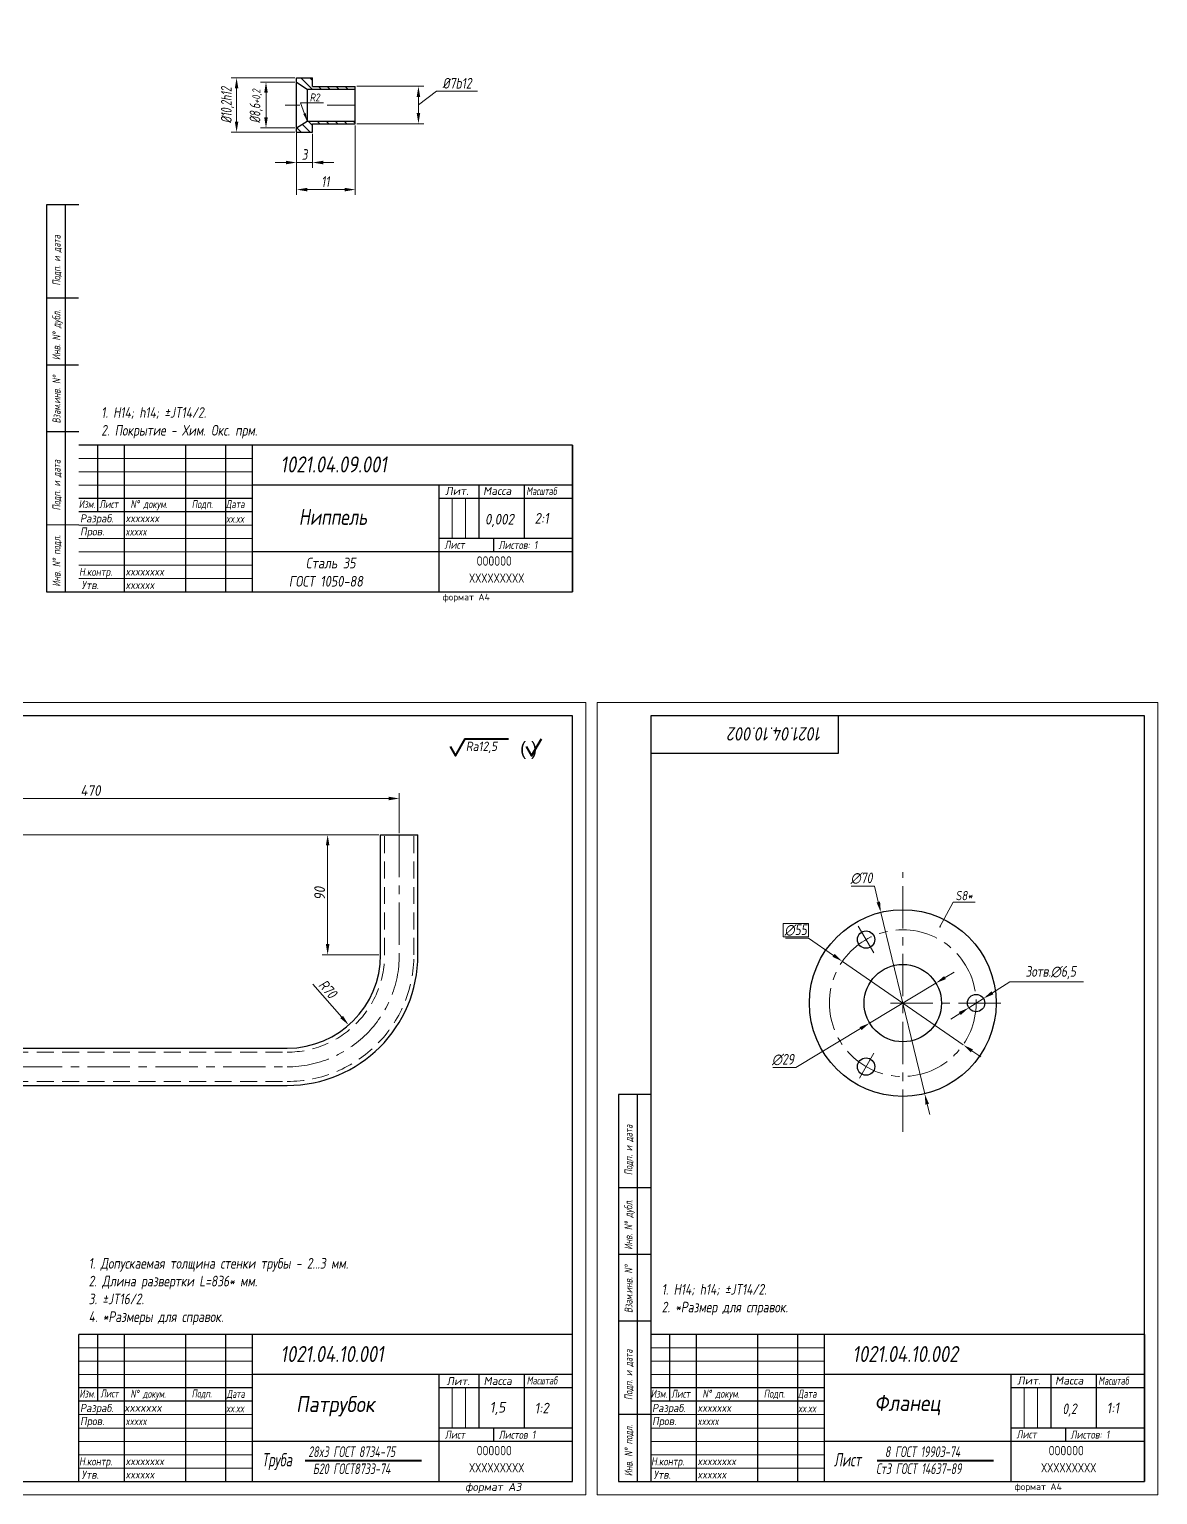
# Model space of a CAD drawing. Header units: millimetres. Extents: x 1490 to 2788, y -4564 to 680.
# Drawn here: x 2365 to 2788, y -3917 to -3368 of the extents above; entities that cross this region are included whole.
import ezdxf

# ---------------------------------------------------------------- set-up
doc = ezdxf.new("R2010")
doc.units = ezdxf.units.MM
doc.linetypes.add('CENTER', pattern=[50.8, 31.75, -6.35, 6.35, -6.35])
doc.linetypes.add('HIDDEN', pattern=[9.525, 6.35, -3.175])
for name, color, linetype, lineweight in [('Ax', 1, 'CENTER', 18), ('Dim', 3, 'Continuous', 40), ('Hatch', 5, 'Continuous', 18), ('Hidden', 6, 'HIDDEN', 18), ('Slim', 8, 'Continuous', 18), ('Text', 2, 'Continuous', 40), ('Wide', 31, 'Continuous', 60)]:
    doc.layers.add(name, color=color, linetype=linetype, lineweight=lineweight)
doc.styles.add('курсив', font='romans.shx', dxfattribs={"oblique": 10})
doc.styles.add('курсив 0_65', font='romans.shx', dxfattribs={"width": 0.65, "oblique": 10})
doc.styles.add('курсив 0_75', font='romans.shx', dxfattribs={"width": 0.75, "oblique": 10})
doc.styles.add('курсив 0_85', font='romans.shx', dxfattribs={"width": 0.85, "oblique": 10})
doc.dimstyles.new('L.Arrow', dxfattribs={"dimtxt": 4, "dimasz": 4, "dimexe": 2, "dimexo": 0.625, "dimgap": 1, "dimtad": 1, "dimlfac": 5, "dimtxsty": 'курсив 0_85', "dimcen": 0, "dimclrd": 256, "dimclre": 256, "dimclrt": 256, "dimadec": 1, "dimazin": 0, "dimtp": 0.0165, "dimtm": 0.0075, "dimtfac": 1, "dimtmove": 0, "dimatfit": 3, "dimfxl": 1, "dimlwd": 18, "dimlwe": 18, "dimarcsym": 0})
doc.dimstyles.new('L.Dot', dxfattribs={"dimtxt": 4, "dimasz": 0.5, "dimexe": 2, "dimexo": 0.625, "dimgap": 1, "dimtad": 1, "dimtoh": 1, "dimlfac": 5, "dimtxsty": 'курсив 0_85', "dimcen": 0, "dimadec": 1, "dimazin": 0, "dimtp": 0.0165, "dimtm": 0.0075, "dimtfac": 1, "dimtmove": 0, "dimatfit": 3, "dimldrblk": 'DOT', "dimfxl": 1, "dimlwd": 18, "dimlwe": 18, "dimarcsym": 0})
doc.dimstyles.new('к1_1св', dxfattribs={"dimtxt": 4, "dimasz": 4, "dimexe": 2, "dimexo": 0.625, "dimgap": 1, "dimtad": 1, "dimtoh": 1, "dimtxsty": 'курсив 0_75', "dimcen": 0, "dimadec": 0, "dimazin": 0, "dimtfac": 1, "dimtmove": 0, "dimatfit": 3, "dimldrblk": 'DOTSMALL', "dimfxl": 1, "dimlwd": 18, "dimlwe": 18, "dimarcsym": 0})
doc.dimstyles.new('к1_2', dxfattribs={"dimtxt": 4, "dimasz": 4, "dimexe": 2, "dimexo": 0.625, "dimgap": 1, "dimtad": 1, "dimlfac": 2, "dimtxsty": 'курсив 0_85', "dimcen": 0, "dimadec": 1, "dimazin": 0, "dimtfac": 1, "dimtmove": 0, "dimatfit": 3, "dimldrblk": 'DOTSMALL', "dimfxl": 1, "dimlwd": 18, "dimlwe": 18, "dimarcsym": 0})

# ---------------------------------------------------------------- blocks, each defined once
blk = doc.blocks.new('*D743')
at = {"layer": 'Defpoints', "color": 0, "transparency": 16777216}
for p in [(2487.05, -3389.54), (2487.05, -3403.54), (2510.73, -3403.54)]:
    blk.add_point(p, dxfattribs=at)
at = {"layer": 'Dim', "color": 0, "lineweight": 18, "transparency": 16777216}
for p, q in [((2487.67, -3389.54), (2512.73, -3389.54)), ((2510.73, -3396.54), (2517.54, -3391.39)), ((2510.73, -3393.54), (2510.73, -3399.54)), ((2517.54, -3391.39), (2532.83, -3391.39)), ((2487.67, -3403.54), (2512.73, -3403.54))]:
    blk.add_line(p, q, dxfattribs=at)
at = {"layer": 'Dim', "color": 0, "transparency": 16777216}
for points in [[(2510.06, -3393.54), (2511.39, -3393.54), (2510.73, -3389.54)], [(2510.06, -3399.54), (2511.39, -3399.54), (2510.73, -3403.54)]]:
    blk.add_solid(points, dxfattribs=at)
at = {"layer": 'Dim', "color": 0, "transparency": 16777216, "insert": (2525.19, -3388.39), "char_height": 4, "attachment_point": 5, "style": 'курсив 0_75'}
blk.add_mtext('%%c7b12', dxfattribs=at)
blk = doc.blocks.new('_DotSmall')
at = {"color": 0, "linetype": 'ByBlock', "const_width": 0.5}
blk.add_lwpolyline([(-122670.93, 17467.94, 1), (-122670.8, 17467.94, 1)], format="xyb", close=True, dxfattribs=at)
blk = doc.blocks.new('*D744')
at = {"layer": 'Defpoints', "color": 0, "transparency": 16777216}
for p in [(2465.05, -3405.14), (2487.05, -3403.54), (2487.05, -3428.26)]:
    blk.add_point(p, dxfattribs=at)
at = {"layer": 'Dim', "color": 0, "lineweight": 18, "transparency": 16777216}
for p, q in [((2487.05, -3404.17), (2487.05, -3430.26)), ((2465.05, -3405.77), (2465.05, -3430.26)), ((2469.05, -3428.26), (2483.05, -3428.26))]:
    blk.add_line(p, q, dxfattribs=at)
at = {"layer": 'Dim', "color": 0, "transparency": 16777216}
for points in [[(2469.05, -3427.59), (2469.05, -3428.92), (2465.05, -3428.26)], [(2483.05, -3427.59), (2483.05, -3428.92), (2487.05, -3428.26)]]:
    blk.add_solid(points, dxfattribs=at)
at = {"layer": 'Dim', "color": 0, "transparency": 16777216, "insert": (2475.84, -3425.26), "char_height": 4, "attachment_point": 5, "style": 'курсив 0_75'}
blk.add_mtext('11', dxfattribs=at)
blk = doc.blocks.new('*D129')
at = {"layer": 'Defpoints', "color": 0, "transparency": 16777216}
for p in [(2465.05, -3406.74), (2471.05, -3406.74), (2471.05, -3418.1)]:
    blk.add_point(p, dxfattribs=at)
at = {"layer": 'Dim', "color": 0, "lineweight": 18, "transparency": 16777216}
for p, q in [((2465.05, -3407.37), (2465.05, -3420.1)), ((2471.05, -3407.37), (2471.05, -3420.1)), ((2461.05, -3418.1), (2457.05, -3418.1)), ((2465.05, -3418.1), (2471.05, -3418.1)), ((2475.05, -3418.1), (2479.05, -3418.1))]:
    blk.add_line(p, q, dxfattribs=at)
at = {"layer": 'Dim', "color": 0, "transparency": 16777216}
for points in [[(2461.05, -3417.44), (2461.05, -3418.77), (2465.05, -3418.1)], [(2475.05, -3417.44), (2475.05, -3418.77), (2471.05, -3418.1)]]:
    blk.add_solid(points, dxfattribs=at)
at = {"layer": 'Dim', "color": 0, "transparency": 16777216, "insert": (2468.05, -3415.1), "char_height": 4, "attachment_point": 5, "style": 'курсив 0_75'}
blk.add_mtext('3', dxfattribs=at)
blk = doc.blocks.new('*D745')
at = {"layer": 'Defpoints', "color": 0, "transparency": 16777216}
for p in [(2465.05, -3386.34), (2442.58, -3406.74), (2465.05, -3406.74)]:
    blk.add_point(p, dxfattribs=at)
at = {"layer": 'Dim', "color": 0, "lineweight": 18, "transparency": 16777216}
for p, q in [((2464.42, -3386.34), (2440.58, -3386.34)), ((2442.58, -3390.34), (2442.58, -3402.74)), ((2464.42, -3406.74), (2440.58, -3406.74))]:
    blk.add_line(p, q, dxfattribs=at)
at = {"layer": 'Dim', "color": 0, "transparency": 16777216}
for points in [[(2441.91, -3390.34), (2443.24, -3390.34), (2442.58, -3386.34)], [(2441.91, -3402.74), (2443.24, -3402.74), (2442.58, -3406.74)]]:
    blk.add_solid(points, dxfattribs=at)
at = {"layer": 'Dim', "color": 0, "transparency": 16777216, "insert": (2439.2, -3396.6), "char_height": 4, "attachment_point": 5, "rotation": 90, "style": 'курсив 0_65'}
blk.add_mtext('%%c10,2h12', dxfattribs=at)
blk = doc.blocks.new('*D130')
at = {"layer": 'Defpoints', "color": 0, "transparency": 16777216}
for p in [(2465.05, -3387.94), (2453.6, -3405.14), (2465.05, -3405.14)]:
    blk.add_point(p, dxfattribs=at)
at = {"layer": 'Dim', "color": 0, "lineweight": 18, "transparency": 16777216}
for p, q in [((2464.42, -3387.94), (2451.6, -3387.94)), ((2453.6, -3391.94), (2453.6, -3401.14)), ((2464.42, -3405.14), (2451.6, -3405.14))]:
    blk.add_line(p, q, dxfattribs=at)
at = {"layer": 'Dim', "color": 0, "transparency": 16777216}
for points in [[(2452.94, -3391.94), (2454.27, -3391.94), (2453.6, -3387.94)], [(2452.94, -3401.14), (2454.27, -3401.14), (2453.6, -3405.14)]]:
    blk.add_solid(points, dxfattribs=at)
at = {"layer": 'Dim', "color": 0, "transparency": 16777216, "insert": (2449.94, -3396.99), "char_height": 4, "attachment_point": 5, "rotation": 90, "style": 'курсив 0_65'}
blk.add_mtext('%%c8,6{\\H0.75x\\S+0,2', dxfattribs=at)
blk = doc.blocks.new('*D750')
at = {"layer": 'Defpoints', "color": 0, "transparency": 16777216}
for p in [(2496.55, -3670.09), (2239.9, -3889.09), (2261.55, -3889.09)]:
    blk.add_point(p, dxfattribs=at)
at = {"layer": 'Dim', "color": 0, "lineweight": 18, "transparency": 16777216}
for p, q in [((2495.93, -3670.09), (2237.9, -3670.09)), ((2239.9, -3674.09), (2239.9, -3885.09)), ((2260.93, -3889.09), (2237.9, -3889.09))]:
    blk.add_line(p, q, dxfattribs=at)
at = {"layer": 'Dim', "color": 0, "transparency": 16777216}
for points in [[(2239.23, -3674.09), (2240.56, -3674.09), (2239.9, -3670.09)], [(2239.23, -3885.09), (2240.56, -3885.09), (2239.9, -3889.09)]]:
    blk.add_solid(points, dxfattribs=at)
at = {"layer": 'Dim', "color": 0, "transparency": 16777216, "insert": (2236.9, -3767.1), "char_height": 4, "attachment_point": 5, "rotation": 90, "style": 'курсив 0_85'}
blk.add_mtext('438', dxfattribs=at)
blk = doc.blocks.new('*D751')
at = {"layer": 'Defpoints', "color": 0, "transparency": 16777216}
for p in [(2503.55, -3656.51), (2503.55, -3670.09), (2268.55, -3799.09)]:
    blk.add_point(p, dxfattribs=at)
at = {"layer": 'Dim', "color": 0, "lineweight": 18, "transparency": 16777216}
for p, q in [((2268.55, -3798.46), (2268.55, -3654.51)), ((2272.55, -3656.51), (2499.55, -3656.51)), ((2503.55, -3669.46), (2503.55, -3654.51))]:
    blk.add_line(p, q, dxfattribs=at)
at = {"layer": 'Dim', "color": 0, "transparency": 16777216}
for points in [[(2272.55, -3655.84), (2272.55, -3657.18), (2268.55, -3656.51)], [(2499.55, -3655.84), (2499.55, -3657.18), (2503.55, -3656.51)]]:
    blk.add_solid(points, dxfattribs=at)
at = {"layer": 'Dim', "color": 0, "transparency": 16777216, "insert": (2387.84, -3653.51), "char_height": 4, "attachment_point": 5, "style": 'курсив 0_85'}
blk.add_mtext('470', dxfattribs=at)
blk = doc.blocks.new('*D754')
at = {"layer": 'Defpoints', "color": 0, "transparency": 16777216}
for p in [(2496.55, -3670.09), (2476.7, -3715.09), (2496.55, -3715.09)]:
    blk.add_point(p, dxfattribs=at)
at = {"layer": 'Dim', "color": 0, "lineweight": 18, "transparency": 16777216}
for p, q in [((2495.93, -3670.09), (2474.7, -3670.09)), ((2476.7, -3674.09), (2476.7, -3711.09)), ((2495.93, -3715.09), (2474.7, -3715.09))]:
    blk.add_line(p, q, dxfattribs=at)
at = {"layer": 'Dim', "color": 0, "transparency": 16777216}
for points in [[(2476.04, -3674.09), (2477.37, -3674.09), (2476.7, -3670.09)], [(2476.04, -3711.09), (2477.37, -3711.09), (2476.7, -3715.09)]]:
    blk.add_solid(points, dxfattribs=at)
at = {"layer": 'Dim', "color": 0, "transparency": 16777216, "insert": (2473.7, -3692.12), "char_height": 4, "attachment_point": 5, "rotation": 90, "style": 'курсив 0_85'}
blk.add_mtext('90', dxfattribs=at)
blk = doc.blocks.new('*D132')
at = {"layer": 'Defpoints', "color": 0, "transparency": 16777216}
for p in [(2461.55, -3715.09), (2484.59, -3741.43)]:
    blk.add_point(p, dxfattribs=at)
at = {"layer": 'Dim', "color": 0, "lineweight": 18, "transparency": 16777216}
blk.add_line((2471.17, -3726.09), (2481.96, -3738.42), dxfattribs=at)
at = {"layer": 'Dim', "color": 0, "transparency": 16777216}
blk.add_solid([(2482.46, -3737.98), (2481.46, -3738.86), (2484.59, -3741.43)], dxfattribs=at)
at = {"layer": 'Dim', "color": 0, "transparency": 16777216, "insert": (2476.77, -3727.93), "char_height": 4, "attachment_point": 5, "rotation": 311.1665, "style": 'курсив 0_75'}
blk.add_mtext('R70', dxfattribs=at)
blk = doc.blocks.new('*D757')
at = {"layer": 'Defpoints', "color": 0, "transparency": 16777216}
for p in [(2716.98, -3734.94), (2722.47, -3731.46)]:
    blk.add_point(p, dxfattribs=at)
at = {"layer": 'Dim', "color": 0, "lineweight": 18, "transparency": 16777216}
for p, q in [((2732.4, -3725.17), (2725.85, -3729.32)), ((2759.98, -3725.17), (2732.4, -3725.17)), ((2716.98, -3734.94), (2722.47, -3731.46)), ((2713.6, -3737.08), (2710.23, -3739.22))]:
    blk.add_line(p, q, dxfattribs=at)
at = {"layer": 'Dim', "color": 0, "transparency": 16777216}
for points in [[(2725.5, -3728.76), (2726.21, -3729.89), (2722.47, -3731.46)], [(2713.25, -3736.52), (2713.96, -3737.65), (2716.98, -3734.94)]]:
    blk.add_solid(points, dxfattribs=at)
at = {"layer": 'Dim', "color": 0, "transparency": 16777216, "insert": (2746.69, -3721.79), "char_height": 4, "attachment_point": 5, "style": 'курсив 0_75'}
blk.add_mtext(' 3отв.∅6,5{\\H0.75x\\S', dxfattribs=at)
blk = doc.blocks.new('*D758')
at = {"layer": 'Defpoints', "color": 0, "transparency": 16777216}
for p in [(2669.6, -3717.58), (2714.86, -3748.83)]:
    blk.add_point(p, dxfattribs=at)
at = {"layer": 'Dim', "color": 0, "lineweight": 18, "transparency": 16777216}
for p, q in [((2648.25, -3708.84), (2656.95, -3708.84)), ((2656.95, -3708.84), (2666.31, -3715.3)), ((2714.86, -3748.83), (2669.6, -3717.58)), ((2718.15, -3751.1), (2721.44, -3753.37))]:
    blk.add_line(p, q, dxfattribs=at)
at = {"layer": 'Dim', "color": 0, "transparency": 16777216}
for points in [[(2666.69, -3714.75), (2665.93, -3715.85), (2669.6, -3717.58)], [(2718.53, -3750.55), (2717.77, -3751.65), (2714.86, -3748.83)]]:
    blk.add_solid(points, dxfattribs=at)
at = {"layer": 'Dim', "color": 0, "transparency": 16777216, "insert": (2652.1, -3705.84), "char_height": 4, "attachment_point": 5, "style": 'курсив 0_75'}
blk.add_mtext('∅55', dxfattribs=at)
blk = doc.blocks.new('*D759')
at = {"layer": 'Defpoints', "color": 0, "transparency": 16777216}
for p in [(2684.01, -3699.18), (2700.45, -3767.22)]:
    blk.add_point(p, dxfattribs=at)
at = {"layer": 'Dim', "color": 0, "lineweight": 18, "transparency": 16777216}
for p, q in [((2672.93, -3689.39), (2681.64, -3689.39)), ((2681.64, -3689.39), (2683.07, -3695.29)), ((2700.45, -3767.22), (2684.01, -3699.18)), ((2701.39, -3771.11), (2702.33, -3775))]:
    blk.add_line(p, q, dxfattribs=at)
at = {"layer": 'Dim', "color": 0, "transparency": 16777216}
for points in [[(2683.72, -3695.14), (2682.42, -3695.45), (2684.01, -3699.18)], [(2702.04, -3770.96), (2700.74, -3771.27), (2700.45, -3767.22)]]:
    blk.add_solid(points, dxfattribs=at)
at = {"layer": 'Dim', "color": 0, "transparency": 16777216, "insert": (2676.79, -3686.39), "char_height": 4, "attachment_point": 5, "style": 'курсив 0_75'}
blk.add_mtext('∅70', dxfattribs=at)
blk = doc.blocks.new('*D760')
at = {"layer": 'Defpoints', "color": 0, "transparency": 16777216}
for p in [(2704.64, -3725.7), (2679.82, -3740.7)]:
    blk.add_point(p, dxfattribs=at)
at = {"layer": 'Dim', "color": 0, "lineweight": 18, "transparency": 16777216}
for p, q in [((2708.06, -3723.64), (2711.49, -3721.57)), ((2704.64, -3725.7), (2679.82, -3740.7)), ((2652.2, -3757.39), (2676.4, -3742.77)), ((2643.54, -3757.39), (2652.2, -3757.39))]:
    blk.add_line(p, q, dxfattribs=at)
at = {"layer": 'Dim', "color": 0, "transparency": 16777216}
for points in [[(2707.72, -3723.07), (2708.41, -3724.21), (2704.64, -3725.7)], [(2676.05, -3742.2), (2676.74, -3743.34), (2679.82, -3740.7)]]:
    blk.add_solid(points, dxfattribs=at)
at = {"layer": 'Dim', "color": 0, "transparency": 16777216, "insert": (2647.35, -3754.39), "char_height": 4, "attachment_point": 5, "style": 'курсив 0_75'}
blk.add_mtext('∅29', dxfattribs=at)
blk = doc.blocks.new('_Dot')
at = {"color": 0, "linetype": 'ByBlock', "lineweight": -2}
blk.add_line((-0.5, 0), (-1, 0), dxfattribs=at)
at = {"color": 0, "linetype": 'ByBlock', "const_width": 0.5}
blk.add_lwpolyline([(-0.25, 0, 1), (0.25, 0, 1)], format="xyb", close=True, dxfattribs=at)

msp = doc.modelspace()

# ---------------------------------------------------------------- hatches: boundary and pattern name
at = {"layer": 'Hatch'}
h = msp.add_hatch(dxfattribs=at)
h.set_pattern_fill('ANSI31', color=256, scale=0.75, angle=90, style=0)
h.set_pattern_definition([(135, (-6795.7523, 5222.7374), (-1.68379802, -1.68379802), [])])
h.paths.add_polyline_path([(2471.0457, -3386.3437), (2465.0457, -3386.3437), (2465.0457, -3387.9437), (2469.0494, -3390.5437), (2487.0457, -3390.5437), (2487.0457, -3389.5437), (2471.0457, -3389.5437)])
h.paths.add_polyline_path([(2469.0494, -3402.5437), (2465.0457, -3405.1437), (2465.0457, -3406.7437), (2471.0457, -3406.7437), (2471.0457, -3403.5437), (2487.0457, -3403.5437), (2487.0457, -3402.5437)])

# ---------------------------------------------------------------- linework, layer by layer
for p, q in [((2465.0457, -3406.7437), (2465.0457, -3386.3437)), ((2465.0457, -3386.3437), (2471.0457, -3386.3437)), ((2465.0457, -3387.9437), (2469.0494, -3390.5437)), ((2471.0457, -3389.5437), (2471.0457, -3386.3437)), ((2469.0494, -3390.5437), (2487.0457, -3390.5437)), ((2469.0494, -3390.5437), (2469.0494, -3402.5437)), ((2471.0457, -3389.5437), (2487.0457, -3389.5437)), ((2487.0457, -3403.5437), (2487.0457, -3389.5437)), ((2465.0457, -3405.1437), (2469.0494, -3402.5437)), ((2469.0494, -3402.5437), (2487.0457, -3402.5437)), ((2471.0457, -3403.5437), (2487.0457, -3403.5437)), ((2471.0457, -3406.7437), (2471.0457, -3403.5437)), ((2465.0457, -3406.7437), (2471.0457, -3406.7437)), ((2371.4005, -3434.0053), (2371.4005, -3579.0053)), ((2383.4005, -3434.0053), (2371.4005, -3434.0053)), ((2378.401, -3578.935), (2378.401, -3434.0053)), ((2383.3311, -3469.0051), (2371.4005, -3469.0065)), ((2383.3139, -3494.005), (2371.4005, -3494.0047)), ((2371.4005, -3519.0029), (2371.4005, -3519.0029)), ((2383.4005, -3519.0049), (2371.4005, -3519.0029)), ((2568.4005, -3524.0053), (2383.4005, -3524.0053)), ((2390.4005, -3524.0053), (2390.4005, -3549.0053)), ((2400.4005, -3524.0053), (2400.4005, -3579.0053)), ((2423.4005, -3524.0053), (2423.4005, -3579.0053)), ((2438.4005, -3524.0053), (2438.4005, -3579.0053)), ((2448.4005, -3524.0053), (2448.4005, -3579.0053)), ((2568.4005, -3579.0053), (2568.4005, -3524.0053)), ((2568.4005, -3524.0053), (2568.4005, -3579.0053)), ((2518.4005, -3539.0053), (2448.4005, -3539.0053)), ((2518.4005, -3539.0053), (2518.4005, -3579.0053)), ((2568.4005, -3539.0053), (2518.4005, -3539.0053)), ((2533.4005, -3539.0053), (2533.4005, -3559.0053)), ((2550.4005, -3539.0053), (2550.4005, -3559.0053)), ((2448.4005, -3544.0053), (2383.4005, -3544.0053)), ((2568.4005, -3544.0053), (2518.4005, -3544.0053)), ((2383.4005, -3554.0058), (2371.4005, -3553.9363)), ((2448.4005, -3549.0053), (2383.4005, -3549.0053)), ((2568.4005, -3559.0053), (2518.4005, -3559.0053)), ((2538.9049, -3559.0053), (2538.9049, -3564.0053)), ((2518.4005, -3564.0053), (2448.4005, -3564.0053)), ((2568.4005, -3564.0053), (2518.4005, -3564.0053)), ((2371.4005, -3579.0053), (2383.4005, -3579.0053)), ((2383.4005, -3579.0053), (2568.4005, -3579.0053)), ((2668.1747, -3639.47), (2668.1747, -3625.47)), ((2598.1747, -3639.47), (2668.1747, -3639.47)), ((2496.5534, -3670.0868), (2510.5534, -3670.0868)), ((2496.5534, -3715.0868), (2496.5534, -3670.0868)), ((2510.5534, -3715.0868), (2510.5534, -3670.0868)), ((2310.5534, -3750.0868), (2461.5534, -3750.0868)), ((2310.5534, -3764.0868), (2461.5534, -3764.0868)), ((2585.7621, -3767.4761), (2585.7621, -3912.4761)), ((2597.7621, -3767.4761), (2585.7621, -3767.4761)), ((2592.7626, -3912.4058), (2592.7626, -3767.4761)), ((2597.6927, -3802.4758), (2585.7621, -3802.4772)), ((2597.6755, -3827.4758), (2585.7621, -3827.4754)), ((2585.7621, -3852.4736), (2585.7621, -3852.4736)), ((2597.7621, -3852.4757), (2585.7621, -3852.4736)), ((2383.4005, -3912.476), (2383.4005, -3857.476)), ((2568.4005, -3857.476), (2383.4005, -3857.476)), ((2390.4005, -3857.476), (2390.4005, -3882.476)), ((2400.4005, -3857.476), (2400.4005, -3912.476)), ((2423.4005, -3857.476), (2423.4005, -3912.476)), ((2438.4005, -3857.476), (2438.4005, -3912.476)), ((2448.4005, -3857.476), (2448.4005, -3912.476)), ((2782.7621, -3857.4761), (2597.7621, -3857.4761)), ((2604.7621, -3857.4761), (2604.7621, -3882.4761)), ((2614.7621, -3857.4761), (2614.7621, -3912.4761)), ((2637.7621, -3857.4761), (2637.7621, -3912.4761)), ((2652.7621, -3857.4761), (2652.7621, -3912.4761)), ((2662.7621, -3857.4761), (2662.7621, -3912.4761)), ((2782.7621, -3912.4761), (2782.7621, -3857.4761)), ((2782.7621, -3857.4761), (2782.7621, -3912.4761)), ((2518.4005, -3872.476), (2448.4005, -3872.476)), ((2518.4005, -3872.476), (2518.4005, -3912.476)), ((2568.4005, -3872.476), (2518.4005, -3872.476)), ((2533.4005, -3872.476), (2533.4005, -3892.476)), ((2550.4005, -3872.476), (2550.4005, -3892.476)), ((2732.7621, -3872.4761), (2662.7621, -3872.4761)), ((2732.7621, -3872.4761), (2732.7621, -3912.4761)), ((2782.7621, -3872.4761), (2732.7621, -3872.4761)), ((2747.7621, -3872.4761), (2747.7621, -3892.4761)), ((2764.7621, -3872.4761), (2764.7621, -3892.4761)), ((2448.4005, -3877.476), (2383.4005, -3877.476)), ((2568.4005, -3877.476), (2518.4005, -3877.476)), ((2662.7621, -3877.4761), (2597.7621, -3877.4761)), ((2782.7621, -3877.4761), (2732.7621, -3877.4761)), ((2448.4005, -3882.476), (2383.4005, -3882.476)), ((2662.7621, -3882.4761), (2597.7621, -3882.4761)), ((2597.7621, -3887.4765), (2585.7621, -3887.407)), ((2568.4005, -3892.476), (2518.4005, -3892.476)), ((2538.9049, -3892.476), (2538.9049, -3897.476)), ((2782.7621, -3892.4761), (2732.7621, -3892.4761)), ((2753.2665, -3892.4761), (2753.2665, -3897.4761)), ((2518.4005, -3897.476), (2448.4005, -3897.476)), ((2568.4005, -3897.476), (2518.4005, -3897.476)), ((2732.7621, -3897.4761), (2662.7621, -3897.4761)), ((2782.7621, -3897.4761), (2732.7621, -3897.4761)), ((2585.7621, -3912.4761), (2597.7621, -3912.4761)), ((2597.7621, -3912.4761), (2782.7621, -3912.4761))]:
    msp.add_line(p, q)
for points in [[(2173.4005, -3912.476), (2568.4005, -3912.476), (2568.4005, -3625.476), (2173.4005, -3625.476)], [(2597.7621, -3912.4761), (2782.7621, -3912.4761), (2782.7621, -3625.4761), (2597.7621, -3625.4761)]]:
    msp.add_lwpolyline(points, close=True)
for centre, radius in [((2692.2294, -3733.2026), 35), ((2678.4794, -3709.3869), 3.25), ((2692.2294, -3733.2026), 14.5), ((2719.7294, -3733.2026), 3.25), ((2678.4794, -3757.0183), 3.25)]:
    msp.add_circle(centre, radius)
for radius in [35, 49]:
    msp.add_arc((2461.5534, -3715.0868), radius, 270, 0)
at = {"layer": 'Ax'}
for p, q in [((2460.7537, -3396.5437), (2466.2232, -3396.5437)), ((2476.4791, -3396.5437), (2487.0457, -3396.5437))]:
    msp.add_line(p, q, dxfattribs=at)
at = {"layer": 'Ax', "ltscale": 0.5}
for p, q in [((2503.5534, -3670.0868), (2503.5534, -3715.0868)), ((2692.2294, -3781.4572), (2692.2294, -3684.1524)), ((2681.3317, -3714.3272), (2675.5646, -3704.3384)), ((2687.6563, -3733.2026), (2729.5849, -3733.2026)), ((2310.5534, -3757.0868), (2461.5534, -3757.0868)), ((2681.397, -3751.9648), (2675.9808, -3761.346))]:
    msp.add_line(p, q, dxfattribs=at)
msp.add_circle((2692.2294, -3733.2026), 27.5, dxfattribs=at)
msp.add_arc((2461.5534, -3715.0868), 42, 270, 0, dxfattribs=at)
at = {"layer": 'Hidden'}
for p, q in [((2498.0534, -3715.0868), (2498.0534, -3670.0868)), ((2509.0534, -3715.0868), (2509.0534, -3670.0868)), ((2310.5534, -3751.5868), (2461.5534, -3751.5868)), ((2310.5534, -3762.5868), (2461.5534, -3762.5868))]:
    msp.add_line(p, q, dxfattribs=at)
for radius in [36.5, 47.5]:
    msp.add_arc((2461.5534, -3715.0868), radius, 270, 0, dxfattribs=at)
at = {"layer": 'Slim'}
for p, q in [((2448.4005, -3529.0053), (2383.4005, -3529.0053)), ((2448.4005, -3534.0053), (2383.4005, -3534.0053)), ((2448.4005, -3539.0053), (2383.4005, -3539.0053)), ((2523.4005, -3544.0053), (2523.4005, -3559.0053)), ((2528.4005, -3544.0053), (2528.4005, -3559.0053)), ((2448.4005, -3554.0053), (2383.4005, -3554.0053)), ((2448.4005, -3559.0053), (2383.4005, -3559.0053)), ((2448.4005, -3564.0053), (2383.4005, -3564.0053)), ((2448.4005, -3569.0053), (2383.4005, -3569.0053)), ((2448.4005, -3574.0053), (2383.4005, -3574.0053)), ((2448.4005, -3862.476), (2383.4005, -3862.476)), ((2662.7621, -3862.4761), (2597.7621, -3862.4761)), ((2448.4005, -3867.476), (2383.4005, -3867.476)), ((2448.4005, -3872.476), (2383.4005, -3872.476)), ((2662.7621, -3867.4761), (2597.7621, -3867.4761)), ((2662.7621, -3872.4761), (2597.7621, -3872.4761)), ((2523.4005, -3877.476), (2523.4005, -3892.476)), ((2528.4005, -3877.476), (2528.4005, -3892.476)), ((2737.7621, -3877.4761), (2737.7621, -3892.4761)), ((2742.7621, -3877.4761), (2742.7621, -3892.4761)), ((2448.4005, -3887.476), (2383.4005, -3887.476)), ((2662.7621, -3887.4761), (2597.7621, -3887.4761)), ((2448.4005, -3892.476), (2383.4005, -3892.476)), ((2662.7621, -3892.4761), (2597.7621, -3892.4761)), ((2448.4005, -3897.476), (2383.4005, -3897.476)), ((2662.7621, -3897.4761), (2597.7621, -3897.4761)), ((2448.4005, -3902.476), (2383.4005, -3902.476)), ((2662.7621, -3902.4761), (2597.7621, -3902.4761)), ((2448.4005, -3907.476), (2383.4005, -3907.476)), ((2662.7621, -3907.4761), (2597.7621, -3907.4761))]:
    msp.add_line(p, q, dxfattribs=at)
for points in [[(2153.4005, -3917.476), (2573.4005, -3917.476), (2573.4005, -3620.476), (2153.4005, -3620.476)], [(2577.7621, -3917.476), (2787.7621, -3917.476), (2787.7621, -3620.476), (2577.7621, -3620.476)], [(2647.4274, -3708.3797), (2656.8984, -3708.3797), (2656.8984, -3703.32), (2647.4274, -3703.32)]]:
    msp.add_lwpolyline(points, close=True, dxfattribs=at)
at = {"layer": 'Text', "ltscale": 6}
for p, q in [((2468.224, -3904.7181), (2511.8289, -3904.7116)), ((2682.5856, -3904.7181), (2726.1906, -3904.7116))]:
    msp.add_line(p, q, dxfattribs=at)
at = {"layer": 'Text'}
for points in [[(2522.5892, -3636.9625), (2524.616, -3640.4731), (2528.2953, -3634.1003), (2544.4363, -3634.1003)], [(2551.092, -3637.006), (2553.1188, -3640.5166), (2556.7981, -3634.1438)]]:
    msp.add_lwpolyline(points, dxfattribs=at)

# ---------------------------------------------------------------- texts
at = {"layer": 'Text', "oblique": 10}
for s, height, style, width, p in [('R2', 3, 'курсив', 0.8, (2469.9649, -3395.2173)), ('1021.04.09.001', 6, 'курсив', 0.8, (2458.9813, -3534.2742)), ('Масштаб', 3, 'курсив', 0.7, (2551.1341, -3542.7591)), ('Изм.', 3, 'курсив 0_75', 0.75, (2383.4005, -3547.6507)), ('Лист', 3, 'курсив 0_75', 0.75, (2391.1365, -3547.6507)), ('N%%D докум.', 3, 'курсив 0_75', 0.75, (2402.8083, -3547.6507)), ('Подп.', 3, 'курсив 0_75', 0.75, (2425.7486, -3547.6507)), ('Дата', 3, 'курсив 0_75', 0.75, (2438.522, -3547.6507)), ('Ниппель', 6, 'курсив 0_75', 0.75, (2465.8936, -3553.9452)), ('Разраб.', 3, 'курсив', 0.9, (2383.914, -3553.0064)), ('xxxxxxx', 3, 'курсив 0_85', 0.85, (2400.9058, -3552.9261)), ('0,002', 4, 'курсив 0_85', 0.85, (2535.6553, -3553.8076)), ('2:1', 4, 'курсив 0_85', 0.85, (2554.2555, -3553.4884)), ('Пров.', 3, 'курсив', 0.9, (2383.94, -3557.911)), ('xxxxx', 3, 'курсив 0_85', 0.75, (2400.9058, -3557.9261)), ('Лист', 3, 'курсив', 0.8, (2520.5019, -3562.8744)), ('Листов: 1', 3, 'курсив', 0.8, (2540.7463, -3562.9803)), ('Н.контр.', 3, 'курсив', 0.8, (2383.5306, -3573.0299)), ('Сталь 35', 4, 'курсив', 0.8, (2468.4946, -3570.2401)), ('Утв.', 3, 'курсив', 0.9, (2384.4616, -3578.0082)), ('xxxxxxxx', 3, 'курсив 0_85', 0.85, (2400.9058, -3572.9261)), ('xxxxxx', 3, 'курсив 0_85', 0.85, (2400.9058, -3577.9261)), (' ГОСТ 1050-88', 4, 'курсив', 0.8, (2460.0233, -3577.0739)), ('Ra12,5', 3.5, 'курсив 0_85', 0.85, (2528.4881, -3638.6918)), ('S8*', 3.5, 'курсив', 0.8, (2711.9395, -3694.6473)), ('1021.04.10.001', 6, 'курсив', 0.8, (2458.9812, -3867.745)), ('1021.04.10.002', 6, 'курсив', 0.8, (2673.3429, -3867.745)), ('Изм.', 3, 'курсив', 0.7, (2383.679, -3881.0808)), ('Лист', 3, 'курсив', 0.7, (2391.5797, -3881.0326)), ('Подп.', 3, 'курсив', 0.7, (2425.7486, -3881.0326)), ('Масштаб', 3, 'курсив', 0.7, (2551.297, -3876.1631)), ('N%%D докум.', 3, 'курсив 0_75', 0.75, (2617.1699, -3881.1215)), ('Подп.', 3, 'курсив 0_75', 0.75, (2640.1102, -3881.1215)), ('Масштаб', 3, 'курсив', 0.7, (2765.4957, -3876.2298)), ('Разраб.', 3, 'курсив', 0.9, (2383.914, -3886.4705)), ('N%%D докум.', 3, 'курсив', 0.7, (2402.8083, -3881.1532)), ('Дата', 3, 'курсив', 0.7, (2438.8931, -3881.171)), ('Патрубок', 6, 'курсив 0_85', 0.85, (2464.8548, -3886.5126)), ('1,5', 4, 'курсив', 0.9, (2537.4364, -3886.6873)), ('1:2', 4, 'курсив 0_85', 0.85, (2554.2555, -3887.0207)), ('Изм.', 3, 'курсив 0_75', 0.75, (2597.7621, -3881.1215)), ('Разраб.', 3, 'курсив', 0.9, (2598.2756, -3886.4771)), ('Лист', 3, 'курсив 0_75', 0.75, (2605.4981, -3881.1215)), ('Дата', 3, 'курсив 0_75', 0.75, (2652.8836, -3881.1215)), ('Фланец', 6, 'курсив 0_85', 0.85, (2681.6124, -3886.0889)), ('0,2', 4, 'курсив 0_75', 0.75, (2752.0717, -3887.2784)), ('1:1', 4, 'курсив 0_85', 0.85, (2768.6171, -3886.9592)), ('Пров.', 3, 'курсив', 0.9, (2383.94, -3891.3751)), ('Пров.', 3, 'курсив', 0.9, (2598.3016, -3891.3817)), ('xxxxxxx', 3, 'курсив 0_85', 0.85, (2615.2674, -3886.3969)), ('xxxxx', 3, 'курсив', 0.75, (2400.9058, -3891.3969)), ('Лист ', 3, 'курсив', 0.8, (2520.663, -3896.4449)), ('Листов 1', 3, 'курсив', 0.8, (2540.8092, -3896.5085)), ('xxxxx', 3, 'курсив 0_85', 0.75, (2615.2674, -3891.3969)), ('Лист', 3, 'курсив', 0.8, (2734.8635, -3896.3452)), ('Листов: 1', 3, 'курсив', 0.8, (2755.1079, -3896.4511)), ('28x3 ГОСТ 8734-75', 4, 'курсив 0_75', 0.65, (2469.4466, -3903.3623)), (' 8 ГОСТ 19903-74', 4, 'курсив 0_75', 0.65, (2683.8082, -3903.3624)), ('Н.контр.', 3, 'курсив', 0.8, (2383.5306, -3906.4941)), ('xxxxxxxx', 3, 'курсив 0_85', 0.85, (2400.9058, -3906.3969)), ('Труба', 5, 'курсив 0_75', 0.65, (2452.0409, -3906.8985)), ('Н.контр.', 3, 'курсив', 0.8, (2597.8922, -3906.5007)), ('xxxxxxxx', 3, 'курсив 0_85', 0.85, (2615.2674, -3906.3969)), ('Лист', 5, 'курсив 0_75', 0.65, (2666.4026, -3906.8986)), ('Утв.', 3, 'курсив', 0.9, (2384.4616, -3911.4723)), ('xxxxxx', 3, 'курсив 0_85', 0.85, (2400.9058, -3911.3969)), ('Б20 ГОСТ8733-74', 4, 'курсив 0_75', 0.65, (2471.1509, -3909.771)), ('Утв.', 3, 'курсив', 0.9, (2598.8232, -3911.4789)), ('xxxxxx', 3, 'курсив 0_85', 0.85, (2615.2674, -3911.3969)), ('Ст3 ГОСТ 14637-89', 4, 'курсив 0_75', 0.65, (2682.2436, -3909.7193))]:
    msp.add_text(s, height=height, dxfattribs=dict(at, style=style, width=width)).set_placement(p)
for s, height, rotation, style, width, p in [('Подп. и дата', 3, 90, 'курсив 0_75', 0.7, (2376.5904, -3464.2224)), ('Инв. N%%D дубл.', 3, 90, 'курсив 0_75', 0.7, (2376.5567, -3492.1559)), ('Взам.инв. N%%D', 3, 90, 'курсив 0_75', 0.7, (2376.5904, -3515.8843)), ('Подп. и дата', 3, 90, 'курсив 0_75', 0.7, (2376.5904, -3548.5096)), ('Инв. N%%D подл.', 3, 90, 'курсив 0_75', 0.7, (2376.5904, -3577.0823)), ('1021.04.10.002', 5, 180, 'курсив', 0.85, (2661.9265, -3629.7932)), ('Подп. и дата', 3, 90, 'курсив 0_75', 0.7, (2590.952, -3797.6932)), ('Инв. N%%D дубл.', 3, 90, 'курсив 0_75', 0.7, (2590.9183, -3825.6267)), ('Взам.инв. N%%D', 3, 90, 'курсив 0_75', 0.7, (2590.952, -3849.3551)), ('Подп. и дата', 3, 90, 'курсив 0_75', 0.7, (2590.952, -3881.9804)), ('Инв. N%%D подл.', 3, 90, 'курсив 0_75', 0.7, (2590.952, -3910.5531))]:
    msp.add_text(s, height=height, rotation=rotation, dxfattribs=dict(at, style=style, width=width)).set_placement(p)
at = {"layer": 'Text', "style": 'курсив', "oblique": 10}
for s, p in [('Лит.', (2520.7549, -3542.711)), ('Масса', (2534.9545, -3542.711)), ('Лит.', (2521.2441, -3876.4157)), ('Масса', (2535.1373, -3876.3305)), ('Лит.', (2735.1165, -3876.1818)), ('Масса', (2749.3161, -3876.1818)), ('формат А3', (2528.2578, -3916.0414))]:
    msp.add_text(s, height=3, dxfattribs=at).set_placement(p)
at = {"layer": 'Text', "ltscale": 0.8, "style": 'курсив', "oblique": 10}
for s, width, p in [('xx.xx', 0.7, (2438.6266, -3553.1123)), ('xxxxxxx', 0.95, (2400.4005, -3886.3529)), ('xx.xx', 0.7, (2438.6266, -3886.583)), ('xx.xx', 0.7, (2652.9882, -3886.583))]:
    msp.add_text(s, height=3, dxfattribs=dict(at, width=width)).set_placement(p)
at = {"layer": 'Text', "style": 'курсив'}
for p in [(2519.7818, -3582.2683), (2734.1434, -3915.7391)]:
    msp.add_text('формат А4', height=2.5, dxfattribs=at).set_placement(p)
at = {"layer": 'Text'}
msp.add_text('( )', height=5, dxfattribs=at).set_placement((2548.8491, -3640.1879))
at = {"layer": 'Text', "ltscale": 6, "char_height": 4, "width": 177.752582, "attachment_point": 1, "style": 'курсив 0_75'}
for s, insert in [('1. H14; h14; %%PJT14/2.\\P2. Покрытие - Хим. Окс. прм.', (2391.8582, -3509.8057)), ('1. Допускаемая толщина стенки трубы - 2...3 мм.\\P2. Длина развертки L=836* мм.\\P3. %%PJT16/2.\\P4. *Размеры для справок.', (2387.1384, -3828.743)), ('1. H14; h14; %%PJT14/2.\\P2. *Размер для справок.', (2601.9, -3838.4842))]:
    msp.add_mtext(s, dxfattribs=dict(at, insert=insert))
at = {"layer": 'Wide', "lineweight": 50, "style": 'курсив', "width": 0.7}
for s, p in [('OOOOOO', (2532.5521, -3569.2252)), ('XXXXXXXXX', (2529.6788, -3575.635)), ('OOOOOO', (2532.5521, -3902.6959)), ('OOOOOO', (2746.9137, -3902.6959)), ('XXXXXXXXX', (2529.6787, -3909.1057)), ('XXXXXXXXX', (2744.0404, -3909.1057))]:
    msp.add_text(s, height=3.5, dxfattribs=at).set_placement(p)

# ---------------------------------------------------------------- dimensions: what is measured, and where the dimension line sits
at = {"layer": 'Dim'}
for base, p1, p2, text, override, picture, middle in [((2453.6025, -3405.1437), (2465.0457, -3387.9437), (2465.0457, -3405.1437), '%%c<>{\\H0.75x\\S+0,2', {"dimlfac": 0.5, "dimtxsty": 'курсив 0_65'}, '*D130', (2453.6025, -3396.9937)), ((2442.5772, -3406.7437), (2465.0457, -3386.3437), (2465.0457, -3406.7437), '%%c<>h12', {"dimlfac": 0.5, "dimtxsty": 'курсив 0_65'}, '*D745', (2442.5772, -3396.6035)), ((2510.7255, -3403.5437), (2487.0457, -3389.5437), (2487.0457, -3403.5437), '%%c<>b12', {"dimlfac": 0.5, "dimtmove": 1}, '*D743', (2518.5433, -3391.3911))]:
    dim = msp.add_linear_dim(base=base, p1=p1, p2=p2, angle=90, text=text, dimstyle='к1_1св', override=override, dxfattribs=at)
    dim.commit()
    dim.dimension.update_dxf_attribs({"geometry": picture, "text_midpoint": middle, "dimtype": 160})
for base, p1, p2, picture, middle in [((2487.0457, -3428.2579), (2465.0457, -3405.1437), (2487.0457, -3403.5437), '*D744', (2475.8433, -3428.2579)), ((2471.0457, -3418.1037), (2465.0457, -3406.7437), (2471.0457, -3406.7437), '*D129', (2468.0457, -3418.1037))]:
    dim = msp.add_linear_dim(base=base, p1=p1, p2=p2, dimstyle='к1_1св', override={"dimlfac": 0.5}, dxfattribs=at)
    dim.commit()
    dim.dimension.update_dxf_attribs({"geometry": picture, "text_midpoint": middle, "dimtype": 160})
dim = msp.add_linear_dim(base=(2503.5534, -3656.5109), p1=(2268.5534, -3799.0868), p2=(2503.5534, -3670.0868), dimstyle='к1_2', dxfattribs=at)
dim.commit()
dim.dimension.update_dxf_attribs({"geometry": '*D751', "text_midpoint": (2387.8356, -3656.5109), "dimtype": 160})
for base, p2, picture, middle in [((2239.8957, -3889.0868), (2261.5534, -3889.0868), '*D750', (2239.8957, -3767.095)), ((2476.7028, -3715.0868), (2496.5534, -3715.0868), '*D754', (2476.7028, -3692.1236))]:
    dim = msp.add_linear_dim(base=base, p1=(2496.5534, -3670.0868), p2=p2, angle=90, dimstyle='к1_2', dxfattribs=at)
    dim.commit()
    dim.dimension.update_dxf_attribs({"geometry": picture, "text_midpoint": middle, "dimtype": 160})
for p1, p2, picture, middle in [((2700.4479, -3767.224), (2684.0108, -3699.1812), '*D759', (2676.7874, -3689.3851)), ((2714.8582, -3748.829), (2669.6005, -3717.5762), '*D758', (2652.099, -3708.8416)), ((2704.64, -3725.7042), (2679.8187, -3740.701), '*D760', (2647.3458, -3757.3864))]:
    dim = msp.add_diameter_dim_2p(p1=p1, p2=p2, dimstyle='к1_1св', dxfattribs=at)
    dim.commit()
    dim.dimension.update_dxf_attribs({"geometry": picture, "text_midpoint": middle, "dimtype": 163})
dim = msp.add_radius_dim(center=(2461.5534, -3715.0868), mpoint=(2484.5921, -3741.4348), dimstyle='к1_1св', override={"dimlfac": 2}, dxfattribs=at)
dim.commit()
dim.dimension.update_dxf_attribs({"geometry": '*D132', "text_midpoint": (2474.5116, -3729.9063), "dimtype": 164})
dim = msp.add_diameter_dim_2p(p1=(2716.9838, -3734.9417), p2=(2722.4749, -3731.4635), text=' 3отв.<>{\\H0.75x\\S', dimstyle='к1_1св', dxfattribs=at)
dim.commit()
dim.dimension.update_dxf_attribs({"geometry": '*D757', "text_midpoint": (2746.6907, -3725.1735), "dimtype": 163})

# ---------------------------------------------------------------- leaders
for points, dimstyle, override in [([(2469.0494, -3402.5437), (2466.5457, -3395.6958), (2475.1394, -3395.6958)], 'L.Arrow', {"dimasz": 3, "dimgap": 1, "dimtad": 0}), ([(2706.1599, -3704.6531), (2711.1519, -3695.4028), (2719.336, -3695.4028)], 'L.Dot', {"dimgap": 1, "dimtad": 0})]:
    msp.add_leader(points, dimstyle=dimstyle, override=override, dxfattribs=at)

doc.saveas('drawing.dxf')
